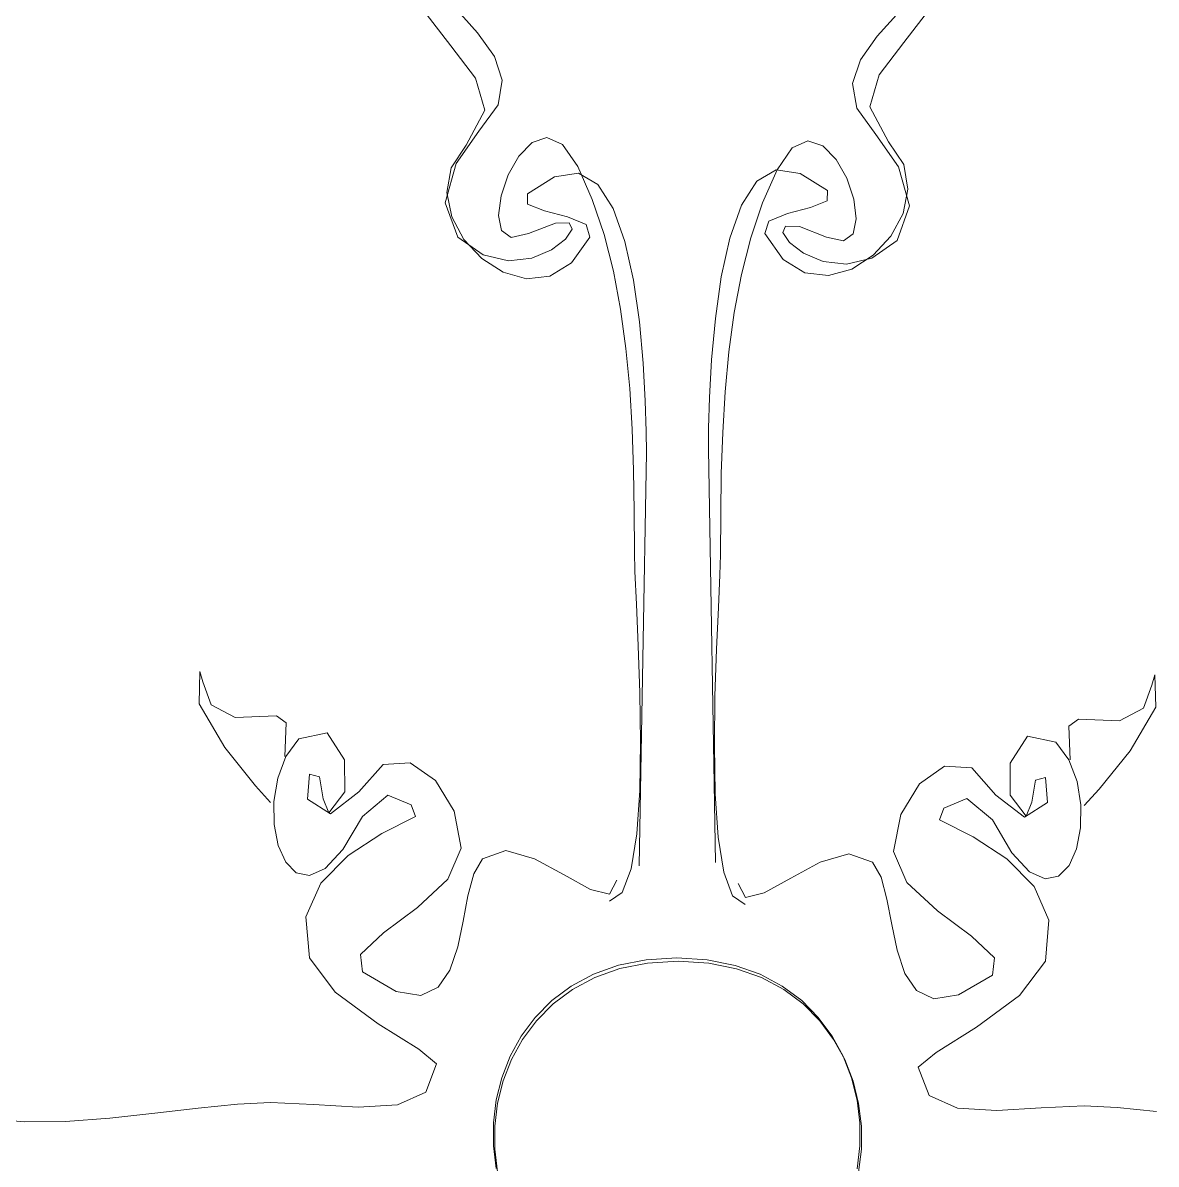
# Model space of a CAD drawing. Header units: centimetres. Extents: x -377343 to 693706, y 194584 to 813780.
# Drawn here: x 203744.49 to 203780.63, y 497862.12 to 497898.5 of the extents above; entities that cross this region are included whole.
import ezdxf

# ---------------------------------------------------------------- set-up
doc = ezdxf.new("R2010")
doc.units = ezdxf.units.CM
doc.layers.add('PIPA', color=11, linetype='Continuous')
doc.layers.add('TEXT', color=7, linetype='Continuous')

msp = doc.modelspace()

# ---------------------------------------------------------------- linework, layer by layer
at = {"layer": 'PIPA', "lineweight": 35, "extrusion": (0, 0.816497, 0.57735), "elevation": 193451.324}
msp.add_lwpolyline([(-421704.212, -325591.681), (-159560.265, -63447.734), (377343.333, -600351.331), (-158232.47, -1135927.133), (-693706.405, -600453.199), (-454216.825, -360963.619)], dxfattribs=at)
at = {"layer": 'TEXT', "color": 2, "linetype": 'Continuous', "lineweight": 13}
for p, q in [((203758.138, 497897.77), (203757.278, 497898.882)), ((203758.138, 497897.77), (203757.278, 497898.882)), ((203758.272, 497898.981), (203758.992, 497898.186)), ((203758.272, 497898.981), (203758.992, 497898.186)), ((203772.454, 497898.875), (203771.734, 497898.08)), ((203772.454, 497898.875), (203771.734, 497898.08)), ((203772.587, 497897.876), (203773.448, 497898.988)), ((203772.587, 497897.876), (203773.448, 497898.988)), ((203758.992, 497898.186), (203759.527, 497897.428)), ((203758.992, 497898.186), (203759.527, 497897.428)), ((203771.734, 497898.08), (203771.199, 497897.322)), ((203771.734, 497898.08), (203771.199, 497897.322)), ((203758.925, 497896.743), (203758.138, 497897.77)), ((203758.925, 497896.743), (203758.138, 497897.77)), ((203771.801, 497896.849), (203772.587, 497897.876)), ((203771.801, 497896.849), (203772.587, 497897.876)), ((203759.527, 497897.428), (203759.778, 497896.675)), ((203759.527, 497897.428), (203759.778, 497896.675)), ((203771.199, 497897.322), (203770.947, 497896.569)), ((203771.199, 497897.322), (203770.947, 497896.569)), ((203771.5, 497895.821), (203771.801, 497896.849)), ((203771.5, 497895.821), (203771.801, 497896.849)), ((203759.226, 497895.715), (203758.925, 497896.743)), ((203759.226, 497895.715), (203758.925, 497896.743)), ((203759.778, 497896.675), (203759.647, 497895.892)), ((203759.778, 497896.675), (203759.647, 497895.892)), ((203770.947, 497896.569), (203771.079, 497895.786)), ((203770.947, 497896.569), (203771.079, 497895.786)), ((203759.647, 497895.892), (203759.034, 497895.047)), ((203759.647, 497895.892), (203759.034, 497895.047)), ((203771.079, 497895.786), (203771.692, 497894.941)), ((203771.079, 497895.786), (203771.692, 497894.941)), ((203772.096, 497894.709), (203771.5, 497895.821)), ((203772.096, 497894.709), (203771.5, 497895.821)), ((203758.629, 497894.603), (203759.226, 497895.715)), ((203758.629, 497894.603), (203759.226, 497895.715)), ((203759.034, 497895.047), (203758.308, 497894.021)), ((203759.034, 497895.047), (203758.308, 497894.021)), ((203760.302, 497894.254), (203760.726, 497894.686)), ((203760.302, 497894.254), (203760.726, 497894.686)), ((203760.726, 497894.686), (203761.202, 497894.844)), ((203760.726, 497894.686), (203761.202, 497894.844)), ((203761.202, 497894.844), (203761.699, 497894.624)), ((203761.202, 497894.844), (203761.699, 497894.624)), ((203769.524, 497894.738), (203769.027, 497894.518)), ((203769.524, 497894.738), (203769.027, 497894.518)), ((203770, 497894.58), (203769.524, 497894.738)), ((203770, 497894.58), (203769.524, 497894.738)), ((203771.692, 497894.941), (203772.417, 497893.915)), ((203771.692, 497894.941), (203772.417, 497893.915)), ((203772.579, 497893.986), (203772.096, 497894.709)), ((203772.579, 497893.986), (203772.096, 497894.709)), ((203758.147, 497893.88), (203758.629, 497894.603)), ((203758.147, 497893.88), (203758.629, 497894.603)), ((203761.699, 497894.624), (203762.187, 497893.921)), ((203761.699, 497894.624), (203762.187, 497893.921)), ((203769.027, 497894.518), (203768.539, 497893.815)), ((203769.027, 497894.518), (203768.539, 497893.815)), ((203770.423, 497894.148), (203770, 497894.58)), ((203770.423, 497894.148), (203770, 497894.58)), ((203758.308, 497894.021), (203757.958, 497892.77)), ((203758.308, 497894.021), (203757.958, 497892.77)), ((203759.963, 497893.654), (203760.302, 497894.254)), ((203759.963, 497893.654), (203760.302, 497894.254)), ((203770.763, 497893.548), (203770.423, 497894.148)), ((203770.763, 497893.548), (203770.423, 497894.148)), ((203772.713, 497893.205), (203772.579, 497893.986)), ((203772.713, 497893.205), (203772.579, 497893.986)), ((203758.012, 497893.099), (203758.147, 497893.88)), ((203758.012, 497893.099), (203758.147, 497893.88)), ((203759.739, 497892.989), (203759.963, 497893.654)), ((203759.739, 497892.989), (203759.963, 497893.654)), ((203761.445, 497893.59), (203760.582, 497893.049)), ((203761.445, 497893.59), (203760.582, 497893.049)), ((203762.211, 497893.715), (203761.445, 497893.59)), ((203762.211, 497893.715), (203761.445, 497893.59)), ((203762.187, 497893.921), (203762.648, 497892.872)), ((203762.187, 497893.921), (203762.648, 497892.872)), ((203762.83, 497893.347), (203762.211, 497893.715)), ((203762.83, 497893.347), (203762.211, 497893.715)), ((203767.896, 497893.453), (203768.515, 497893.821)), ((203767.896, 497893.453), (203768.515, 497893.821)), ((203768.539, 497893.815), (203768.078, 497892.766)), ((203768.539, 497893.815), (203768.078, 497892.766)), ((203768.515, 497893.821), (203769.281, 497893.696)), ((203768.515, 497893.821), (203769.281, 497893.696)), ((203769.281, 497893.696), (203770.144, 497893.155)), ((203769.281, 497893.696), (203770.144, 497893.155)), ((203772.417, 497893.915), (203772.768, 497892.664)), ((203772.417, 497893.915), (203772.768, 497892.664)), ((203763.318, 497892.586), (203762.83, 497893.347)), ((203763.318, 497892.586), (203762.83, 497893.347)), ((203767.407, 497892.692), (203767.896, 497893.453)), ((203767.407, 497892.692), (203767.896, 497893.453)), ((203770.987, 497892.883), (203770.763, 497893.548)), ((203770.987, 497892.883), (203770.763, 497893.548)), ((203772.558, 497892.424), (203772.713, 497893.205)), ((203772.558, 497892.424), (203772.713, 497893.205)), ((203758.168, 497892.318), (203758.012, 497893.099)), ((203758.168, 497892.318), (203758.012, 497893.099)), ((203759.66, 497892.364), (203759.739, 497892.989)), ((203759.66, 497892.364), (203759.739, 497892.989)), ((203760.582, 497893.049), (203760.585, 497892.718)), ((203760.582, 497893.049), (203760.585, 497892.718)), ((203762.648, 497892.872), (203763.023, 497891.758)), ((203762.648, 497892.872), (203763.023, 497891.758)), ((203770.144, 497893.155), (203770.14, 497892.824)), ((203770.144, 497893.155), (203770.14, 497892.824)), ((203771.066, 497892.258), (203770.987, 497892.883)), ((203771.066, 497892.258), (203770.987, 497892.883)), ((203757.958, 497892.77), (203758.358, 497891.669)), ((203757.958, 497892.77), (203758.358, 497891.669)), ((203760.585, 497892.718), (203761.121, 497892.506)), ((203760.585, 497892.718), (203761.121, 497892.506)), ((203761.121, 497892.506), (203761.853, 497892.322)), ((203761.121, 497892.506), (203761.853, 497892.322)), ((203763.691, 497891.536), (203763.318, 497892.586)), ((203763.691, 497891.536), (203763.318, 497892.586)), ((203767.035, 497891.642), (203767.407, 497892.692)), ((203767.035, 497891.642), (203767.407, 497892.692)), ((203768.078, 497892.766), (203767.703, 497891.652)), ((203768.078, 497892.766), (203767.703, 497891.652)), ((203769.605, 497892.612), (203768.873, 497892.428)), ((203769.605, 497892.612), (203768.873, 497892.428)), ((203770.14, 497892.824), (203769.605, 497892.612)), ((203770.14, 497892.824), (203769.605, 497892.612)), ((203772.768, 497892.664), (203772.367, 497891.563)), ((203772.768, 497892.664), (203772.367, 497891.563)), ((203758.557, 497891.594), (203758.168, 497892.318)), ((203758.557, 497891.594), (203758.168, 497892.318)), ((203759.758, 497891.885), (203759.66, 497892.364)), ((203759.758, 497891.885), (203759.66, 497892.364)), ((203761.471, 497892.115), (203760.611, 497891.782)), ((203761.471, 497892.115), (203760.611, 497891.782)), ((203761.916, 497892.131), (203761.471, 497892.115)), ((203761.916, 497892.131), (203761.471, 497892.115)), ((203761.853, 497892.322), (203762.448, 497892.075)), ((203761.853, 497892.322), (203762.448, 497892.075)), ((203762.004, 497891.927), (203761.916, 497892.131)), ((203762.004, 497891.927), (203761.916, 497892.131)), ((203768.278, 497892.181), (203768.155, 497891.782)), ((203768.278, 497892.181), (203768.155, 497891.782)), ((203768.873, 497892.428), (203768.278, 497892.181)), ((203768.873, 497892.428), (203768.278, 497892.181)), ((203770.967, 497891.779), (203771.066, 497892.258)), ((203770.967, 497891.779), (203771.066, 497892.258)), ((203772.168, 497891.7), (203772.558, 497892.424)), ((203772.168, 497891.7), (203772.558, 497892.424)), ((203760.065, 497891.656), (203759.758, 497891.885)), ((203760.065, 497891.656), (203759.758, 497891.885)), ((203760.611, 497891.782), (203760.065, 497891.656)), ((203760.611, 497891.782), (203760.065, 497891.656)), ((203761.794, 497891.605), (203762.004, 497891.927)), ((203761.794, 497891.605), (203762.004, 497891.927)), ((203762.448, 497892.075), (203762.571, 497891.675)), ((203762.448, 497892.075), (203762.571, 497891.675)), ((203763.023, 497891.758), (203763.321, 497890.589)), ((203763.023, 497891.758), (203763.321, 497890.589)), ((203768.155, 497891.782), (203768.737, 497890.954)), ((203768.155, 497891.782), (203768.737, 497890.954)), ((203768.722, 497891.821), (203768.81, 497892.025)), ((203768.722, 497891.821), (203768.81, 497892.025)), ((203768.932, 497891.499), (203768.722, 497891.821)), ((203768.932, 497891.499), (203768.722, 497891.821)), ((203768.81, 497892.025), (203769.255, 497892.009)), ((203768.81, 497892.025), (203769.255, 497892.009)), ((203769.255, 497892.009), (203770.115, 497891.675)), ((203769.255, 497892.009), (203770.115, 497891.675)), ((203770.661, 497891.55), (203770.967, 497891.779)), ((203770.661, 497891.55), (203770.967, 497891.779)), ((203758.358, 497891.669), (203759.166, 497891.102)), ((203758.358, 497891.669), (203759.166, 497891.102)), ((203759.122, 497890.986), (203758.557, 497891.594)), ((203759.122, 497890.986), (203758.557, 497891.594)), ((203761.346, 497891.262), (203761.794, 497891.605)), ((203761.346, 497891.262), (203761.794, 497891.605)), ((203762.571, 497891.675), (203761.989, 497890.848)), ((203762.571, 497891.675), (203761.989, 497890.848)), ((203763.964, 497890.296), (203763.691, 497891.536)), ((203763.964, 497890.296), (203763.691, 497891.536)), ((203766.762, 497890.402), (203767.035, 497891.642)), ((203766.762, 497890.402), (203767.035, 497891.642)), ((203767.703, 497891.652), (203767.405, 497890.483)), ((203767.703, 497891.652), (203767.405, 497890.483)), ((203769.38, 497891.156), (203768.932, 497891.499)), ((203769.38, 497891.156), (203768.932, 497891.499)), ((203770.115, 497891.675), (203770.661, 497891.55)), ((203770.115, 497891.675), (203770.661, 497891.55)), ((203772.367, 497891.563), (203771.56, 497890.996)), ((203772.367, 497891.563), (203771.56, 497890.996)), ((203771.604, 497891.092), (203772.168, 497891.7)), ((203771.604, 497891.092), (203772.168, 497891.7)), ((203759.166, 497891.102), (203759.973, 497890.911)), ((203759.166, 497891.102), (203759.973, 497890.911)), ((203760.719, 497890.997), (203761.346, 497891.262)), ((203760.719, 497890.997), (203761.346, 497891.262)), ((203770.007, 497890.891), (203769.38, 497891.156)), ((203770.007, 497890.891), (203769.38, 497891.156)), ((203770.921, 497890.655), (203771.604, 497891.092)), ((203770.921, 497890.655), (203771.604, 497891.092)), ((203759.805, 497890.549), (203759.122, 497890.986)), ((203759.805, 497890.549), (203759.122, 497890.986)), ((203759.973, 497890.911), (203760.719, 497890.997)), ((203759.973, 497890.911), (203760.719, 497890.997)), ((203761.989, 497890.848), (203761.296, 497890.423)), ((203761.989, 497890.848), (203761.296, 497890.423)), ((203768.737, 497890.954), (203769.43, 497890.529)), ((203768.737, 497890.954), (203769.43, 497890.529)), ((203770.753, 497890.805), (203770.007, 497890.891)), ((203770.753, 497890.805), (203770.007, 497890.891)), ((203770.177, 497890.449), (203770.921, 497890.655)), ((203770.177, 497890.449), (203770.921, 497890.655)), ((203771.56, 497890.996), (203770.753, 497890.805)), ((203771.56, 497890.996), (203770.753, 497890.805)), ((203760.549, 497890.343), (203759.805, 497890.549)), ((203760.549, 497890.343), (203759.805, 497890.549)), ((203761.296, 497890.423), (203760.549, 497890.343)), ((203761.296, 497890.423), (203760.549, 497890.343)), ((203763.321, 497890.589), (203763.551, 497889.374)), ((203763.321, 497890.589), (203763.551, 497889.374)), ((203764.152, 497888.968), (203763.964, 497890.296)), ((203764.152, 497888.968), (203763.964, 497890.296)), ((203766.573, 497889.074), (203766.762, 497890.402)), ((203766.573, 497889.074), (203766.762, 497890.402)), ((203767.405, 497890.483), (203767.175, 497889.268)), ((203767.405, 497890.483), (203767.175, 497889.268)), ((203769.43, 497890.529), (203770.177, 497890.449)), ((203769.43, 497890.529), (203770.177, 497890.449)), ((203763.551, 497889.374), (203763.721, 497888.122)), ((203763.551, 497889.374), (203763.721, 497888.122)), ((203767.175, 497889.268), (203767.004, 497888.016)), ((203767.175, 497889.268), (203767.004, 497888.016)), ((203764.272, 497887.654), (203764.152, 497888.968)), ((203764.272, 497887.654), (203764.152, 497888.968)), ((203766.454, 497887.76), (203766.573, 497889.074)), ((203766.454, 497887.76), (203766.573, 497889.074)), ((203763.721, 497888.122), (203763.841, 497886.843)), ((203763.721, 497888.122), (203763.841, 497886.843)), ((203766.388, 497886.561), (203766.454, 497887.76)), ((203766.388, 497886.561), (203766.454, 497887.76)), ((203767.004, 497888.016), (203766.885, 497886.737)), ((203767.004, 497888.016), (203766.885, 497886.737)), ((203764.338, 497886.455), (203764.272, 497887.654)), ((203764.338, 497886.455), (203764.272, 497887.654)), ((203763.841, 497886.843), (203763.919, 497885.547)), ((203763.841, 497886.843), (203763.919, 497885.547)), ((203766.885, 497886.737), (203766.807, 497885.441)), ((203766.885, 497886.737), (203766.807, 497885.441)), ((203764.366, 497885.472), (203764.338, 497886.455)), ((203764.366, 497885.472), (203764.338, 497886.455)), ((203766.359, 497885.578), (203766.388, 497886.561)), ((203766.359, 497885.578), (203766.388, 497886.561)), ((203766.353, 497884.913), (203766.359, 497885.578)), ((203766.353, 497884.913), (203766.359, 497885.578)), ((203763.919, 497885.547), (203763.964, 497884.242)), ((203763.919, 497885.547), (203763.964, 497884.242)), ((203764.372, 497884.806), (203764.366, 497885.472)), ((203764.372, 497884.806), (203764.366, 497885.472)), ((203766.807, 497885.441), (203766.762, 497884.136)), ((203766.807, 497885.441), (203766.762, 497884.136)), ((203766.579, 497871.738), (203766.353, 497884.913)), ((203766.579, 497871.738), (203766.353, 497884.913)), ((203764.147, 497871.632), (203764.372, 497884.806)), ((203764.147, 497871.632), (203764.372, 497884.806)), ((203763.964, 497884.242), (203763.984, 497882.939)), ((203763.964, 497884.242), (203763.984, 497882.939)), ((203766.762, 497884.136), (203766.742, 497882.833)), ((203766.762, 497884.136), (203766.742, 497882.833)), ((203763.984, 497882.939), (203763.989, 497881.647)), ((203763.984, 497882.939), (203763.989, 497881.647)), ((203766.742, 497882.833), (203766.737, 497881.541)), ((203766.742, 497882.833), (203766.737, 497881.541)), ((203763.989, 497881.647), (203764.009, 497881.006)), ((203763.989, 497881.647), (203764.009, 497881.006)), ((203766.737, 497881.541), (203766.717, 497880.9)), ((203766.737, 497881.541), (203766.717, 497880.9)), ((203764.009, 497881.006), (203764.058, 497879.969)), ((203764.009, 497881.006), (203764.058, 497879.969)), ((203766.717, 497880.9), (203766.668, 497879.863)), ((203766.717, 497880.9), (203766.668, 497879.863)), ((203764.058, 497879.969), (203764.116, 497878.643)), ((203764.058, 497879.969), (203764.116, 497878.643)), ((203766.668, 497879.863), (203766.609, 497878.537)), ((203766.668, 497879.863), (203766.609, 497878.537)), ((203764.116, 497878.643), (203764.165, 497877.139)), ((203764.116, 497878.643), (203764.165, 497877.139)), ((203766.609, 497878.537), (203766.56, 497877.033)), ((203766.609, 497878.537), (203766.56, 497877.033)), ((203750.11, 497876.787), (203750.138, 497877.818)), ((203750.11, 497876.787), (203750.138, 497877.818)), ((203750.138, 497877.818), (203750.23, 497877.489)), ((203750.138, 497877.818), (203750.23, 497877.489)), ((203780.588, 497877.712), (203780.496, 497877.383)), ((203780.588, 497877.712), (203780.496, 497877.383)), ((203780.616, 497876.681), (203780.588, 497877.712)), ((203780.616, 497876.681), (203780.588, 497877.712)), ((203750.23, 497877.489), (203750.497, 497876.759)), ((203750.23, 497877.489), (203750.497, 497876.759)), ((203780.496, 497877.383), (203780.229, 497876.653)), ((203780.496, 497877.383), (203780.229, 497876.653)), ((203764.165, 497877.139), (203764.186, 497875.566)), ((203764.165, 497877.139), (203764.186, 497875.566)), ((203766.56, 497877.033), (203766.54, 497875.46)), ((203766.56, 497877.033), (203766.54, 497875.46)), ((203750.926, 497875.397), (203750.11, 497876.787)), ((203750.926, 497875.397), (203750.11, 497876.787)), ((203750.497, 497876.759), (203751.264, 497876.354)), ((203750.497, 497876.759), (203751.264, 497876.354)), ((203780.229, 497876.653), (203779.462, 497876.248)), ((203780.229, 497876.653), (203779.462, 497876.248)), ((203779.799, 497875.291), (203780.616, 497876.681)), ((203779.799, 497875.291), (203780.616, 497876.681)), ((203751.264, 497876.354), (203752.574, 497876.409)), ((203751.264, 497876.354), (203752.574, 497876.409)), ((203752.574, 497876.409), (203752.882, 497876.188)), ((203752.574, 497876.409), (203752.882, 497876.188)), ((203752.882, 497876.188), (203752.841, 497875.116)), ((203752.882, 497876.188), (203752.841, 497875.116)), ((203778.152, 497876.303), (203777.843, 497876.082)), ((203778.152, 497876.303), (203777.843, 497876.082)), ((203779.462, 497876.248), (203778.152, 497876.303)), ((203779.462, 497876.248), (203778.152, 497876.303)), ((203753.291, 497875.679), (203754.196, 497875.867)), ((203753.291, 497875.679), (203754.196, 497875.867)), ((203754.196, 497875.867), (203754.751, 497875.003)), ((203754.196, 497875.867), (203754.751, 497875.003)), ((203776.53, 497875.76), (203775.975, 497874.897)), ((203776.53, 497875.76), (203775.975, 497874.897)), ((203777.435, 497875.573), (203776.53, 497875.76)), ((203777.435, 497875.573), (203776.53, 497875.76)), ((203777.843, 497876.082), (203777.885, 497875.01)), ((203777.843, 497876.082), (203777.885, 497875.01)), ((203751.912, 497874.176), (203750.926, 497875.397)), ((203751.912, 497874.176), (203750.926, 497875.397)), ((203752.879, 497875.108), (203753.291, 497875.679)), ((203752.879, 497875.108), (203753.291, 497875.679)), ((203764.186, 497875.566), (203764.159, 497874.034)), ((203764.186, 497875.566), (203764.159, 497874.034)), ((203766.54, 497875.46), (203766.567, 497873.928)), ((203766.54, 497875.46), (203766.567, 497873.928)), ((203777.847, 497875.002), (203777.435, 497875.573)), ((203777.847, 497875.002), (203777.435, 497875.573)), ((203752.618, 497874.421), (203752.879, 497875.108)), ((203752.618, 497874.421), (203752.879, 497875.108)), ((203754.751, 497875.003), (203754.755, 497873.99)), ((203754.751, 497875.003), (203754.755, 497873.99)), ((203778.108, 497874.315), (203777.847, 497875.002)), ((203778.108, 497874.315), (203777.847, 497875.002)), ((203778.814, 497874.07), (203779.799, 497875.291)), ((203778.814, 497874.07), (203779.799, 497875.291)), ((203755.205, 497873.99), (203755.977, 497874.862)), ((203755.205, 497873.99), (203755.977, 497874.862)), ((203755.977, 497874.862), (203756.841, 497874.912)), ((203755.977, 497874.862), (203756.841, 497874.912)), ((203756.841, 497874.912), (203757.646, 497874.346)), ((203756.841, 497874.912), (203757.646, 497874.346)), ((203773.884, 497874.806), (203773.08, 497874.24)), ((203773.884, 497874.806), (203773.08, 497874.24)), ((203774.748, 497874.756), (203773.884, 497874.806)), ((203774.748, 497874.756), (203773.884, 497874.806)), ((203775.52, 497873.884), (203774.748, 497874.756)), ((203775.52, 497873.884), (203774.748, 497874.756)), ((203775.975, 497874.897), (203775.971, 497873.884)), ((203775.975, 497874.897), (203775.971, 497873.884)), ((203752.498, 497873.679), (203752.618, 497874.421)), ((203752.498, 497873.679), (203752.618, 497874.421)), ((203753.629, 497874.553), (203753.562, 497873.756)), ((203753.629, 497874.553), (203753.562, 497873.756)), ((203753.947, 497874.465), (203753.629, 497874.553)), ((203753.947, 497874.465), (203753.629, 497874.553)), ((203754.065, 497873.765), (203753.947, 497874.465)), ((203754.065, 497873.765), (203753.947, 497874.465)), ((203757.646, 497874.346), (203758.24, 497873.37)), ((203757.646, 497874.346), (203758.24, 497873.37)), ((203776.66, 497873.659), (203776.778, 497874.359)), ((203776.66, 497873.659), (203776.778, 497874.359)), ((203776.778, 497874.359), (203777.097, 497874.447)), ((203776.778, 497874.359), (203777.097, 497874.447)), ((203777.097, 497874.447), (203777.164, 497873.65)), ((203777.097, 497874.447), (203777.164, 497873.65)), ((203778.228, 497873.573), (203778.108, 497874.315)), ((203778.228, 497873.573), (203778.108, 497874.315)), ((203752.39, 497873.652), (203751.912, 497874.176)), ((203752.39, 497873.652), (203751.912, 497874.176)), ((203754.755, 497873.99), (203754.247, 497873.318)), ((203754.755, 497873.99), (203754.247, 497873.318)), ((203754.296, 497873.285), (203755.205, 497873.99)), ((203754.296, 497873.285), (203755.205, 497873.99)), ((203764.159, 497874.034), (203764.066, 497872.652)), ((203764.159, 497874.034), (203764.066, 497872.652)), ((203766.567, 497873.928), (203766.66, 497872.545)), ((203766.567, 497873.928), (203766.66, 497872.545)), ((203773.08, 497874.24), (203772.486, 497873.264)), ((203773.08, 497874.24), (203772.486, 497873.264)), ((203778.335, 497873.546), (203778.814, 497874.07)), ((203778.335, 497873.546), (203778.814, 497874.07)), ((203752.507, 497872.944), (203752.498, 497873.679)), ((203752.507, 497872.944), (203752.498, 497873.679)), ((203753.562, 497873.756), (203754.296, 497873.285)), ((203753.562, 497873.756), (203754.296, 497873.285)), ((203754.247, 497873.318), (203754.065, 497873.765)), ((203754.247, 497873.318), (203754.065, 497873.765)), ((203756.131, 497873.877), (203755.318, 497873.201)), ((203756.131, 497873.877), (203755.318, 497873.201)), ((203756.87, 497873.577), (203756.131, 497873.877)), ((203756.87, 497873.577), (203756.131, 497873.877)), ((203757.007, 497873.201), (203756.87, 497873.577)), ((203757.007, 497873.201), (203756.87, 497873.577)), ((203773.856, 497873.471), (203774.594, 497873.771)), ((203773.856, 497873.471), (203774.594, 497873.771)), ((203774.594, 497873.771), (203775.408, 497873.095)), ((203774.594, 497873.771), (203775.408, 497873.095)), ((203776.429, 497873.179), (203775.52, 497873.884)), ((203776.429, 497873.179), (203775.52, 497873.884)), ((203775.971, 497873.884), (203776.479, 497873.212)), ((203775.971, 497873.884), (203776.479, 497873.212)), ((203777.164, 497873.65), (203776.429, 497873.179)), ((203777.164, 497873.65), (203776.429, 497873.179)), ((203776.479, 497873.212), (203776.66, 497873.659)), ((203776.479, 497873.212), (203776.66, 497873.659)), ((203778.218, 497872.838), (203778.228, 497873.573)), ((203778.218, 497872.838), (203778.228, 497873.573)), ((203755.318, 497873.201), (203754.697, 497872.153)), ((203755.318, 497873.201), (203754.697, 497872.153)), ((203755.932, 497872.657), (203757.007, 497873.201)), ((203755.932, 497872.657), (203757.007, 497873.201)), ((203758.24, 497873.37), (203758.471, 497872.188)), ((203758.24, 497873.37), (203758.471, 497872.188)), ((203772.486, 497873.264), (203772.255, 497872.082)), ((203772.486, 497873.264), (203772.255, 497872.082)), ((203773.719, 497873.095), (203773.856, 497873.471)), ((203773.719, 497873.095), (203773.856, 497873.471)), ((203752.636, 497872.279), (203752.507, 497872.944)), ((203752.636, 497872.279), (203752.507, 497872.944)), ((203774.794, 497872.551), (203773.719, 497873.095)), ((203774.794, 497872.551), (203773.719, 497873.095)), ((203775.408, 497873.095), (203776.029, 497872.047)), ((203775.408, 497873.095), (203776.029, 497872.047)), ((203778.089, 497872.173), (203778.218, 497872.838)), ((203778.089, 497872.173), (203778.218, 497872.838)), ((203754.861, 497871.957), (203755.932, 497872.657)), ((203754.861, 497871.957), (203755.932, 497872.657)), ((203764.066, 497872.652), (203763.888, 497871.529)), ((203764.066, 497872.652), (203763.888, 497871.529)), ((203766.66, 497872.545), (203766.838, 497871.423)), ((203766.66, 497872.545), (203766.838, 497871.423)), ((203775.864, 497871.85), (203774.794, 497872.551)), ((203775.864, 497871.85), (203774.794, 497872.551)), ((203752.874, 497871.744), (203752.636, 497872.279)), ((203752.874, 497871.744), (203752.636, 497872.279)), ((203754.697, 497872.153), (203754.132, 497871.544)), ((203754.697, 497872.153), (203754.132, 497871.544)), ((203758.471, 497872.188), (203758.046, 497871.205)), ((203758.471, 497872.188), (203758.046, 497871.205)), ((203759.147, 497871.85), (203759.894, 497872.113)), ((203759.147, 497871.85), (203759.894, 497872.113)), ((203759.894, 497872.113), (203760.807, 497871.85)), ((203759.894, 497872.113), (203760.807, 497871.85)), ((203777.852, 497871.638), (203778.089, 497872.173)), ((203777.852, 497871.638), (203778.089, 497872.173)), ((203753.209, 497871.402), (203752.874, 497871.744)), ((203753.209, 497871.402), (203752.874, 497871.744)), ((203753.991, 497871.077), (203754.861, 497871.957)), ((203753.991, 497871.077), (203754.861, 497871.957)), ((203758.871, 497871.371), (203759.147, 497871.85)), ((203758.871, 497871.371), (203759.147, 497871.85)), ((203760.807, 497871.85), (203761.751, 497871.343)), ((203760.807, 497871.85), (203761.751, 497871.343)), ((203769.919, 497871.744), (203768.975, 497871.237)), ((203769.919, 497871.744), (203768.975, 497871.237)), ((203770.832, 497872.007), (203769.919, 497871.744)), ((203770.832, 497872.007), (203769.919, 497871.744)), ((203771.579, 497871.744), (203770.832, 497872.007)), ((203771.579, 497871.744), (203770.832, 497872.007)), ((203771.855, 497871.265), (203771.579, 497871.744)), ((203771.855, 497871.265), (203771.579, 497871.744)), ((203772.255, 497872.082), (203772.68, 497871.099)), ((203772.255, 497872.082), (203772.68, 497871.099)), ((203776.735, 497870.971), (203775.864, 497871.85)), ((203776.735, 497870.971), (203775.864, 497871.85)), ((203776.029, 497872.047), (203776.594, 497871.438)), ((203776.029, 497872.047), (203776.594, 497871.438)), ((203753.632, 497871.315), (203753.209, 497871.402)), ((203753.632, 497871.315), (203753.209, 497871.402)), ((203754.132, 497871.544), (203753.632, 497871.315)), ((203754.132, 497871.544), (203753.632, 497871.315)), ((203758.683, 497870.675), (203758.871, 497871.371)), ((203758.683, 497870.675), (203758.871, 497871.371)), ((203763.888, 497871.529), (203763.606, 497870.775)), ((203763.888, 497871.529), (203763.606, 497870.775)), ((203766.838, 497871.423), (203767.12, 497870.669)), ((203766.838, 497871.423), (203767.12, 497870.669)), ((203776.594, 497871.438), (203777.094, 497871.209)), ((203776.594, 497871.438), (203777.094, 497871.209)), ((203777.516, 497871.296), (203777.852, 497871.638)), ((203777.516, 497871.296), (203777.852, 497871.638)), ((203753.515, 497869.998), (203753.991, 497871.077)), ((203753.515, 497869.998), (203753.991, 497871.077)), ((203758.046, 497871.205), (203757.069, 497870.298)), ((203758.046, 497871.205), (203757.069, 497870.298)), ((203761.751, 497871.343), (203762.592, 497870.874)), ((203761.751, 497871.343), (203762.592, 497870.874)), ((203763.195, 497870.724), (203763.426, 497871.175)), ((203763.195, 497870.724), (203763.426, 497871.175)), ((203767.531, 497870.618), (203767.3, 497871.069)), ((203767.531, 497870.618), (203767.3, 497871.069)), ((203768.975, 497871.237), (203768.134, 497870.768)), ((203768.975, 497871.237), (203768.134, 497870.768)), ((203772.043, 497870.569), (203771.855, 497871.265)), ((203772.043, 497870.569), (203771.855, 497871.265)), ((203772.68, 497871.099), (203773.656, 497870.192)), ((203772.68, 497871.099), (203773.656, 497870.192)), ((203777.094, 497871.209), (203777.516, 497871.296)), ((203777.094, 497871.209), (203777.516, 497871.296)), ((203758.529, 497869.865), (203758.683, 497870.675)), ((203758.529, 497869.865), (203758.683, 497870.675)), ((203762.592, 497870.874), (203763.195, 497870.724)), ((203762.592, 497870.874), (203763.195, 497870.724)), ((203763.606, 497870.775), (203763.2, 497870.499)), ((203763.606, 497870.775), (203763.2, 497870.499)), ((203767.12, 497870.669), (203767.525, 497870.393)), ((203767.12, 497870.669), (203767.525, 497870.393)), ((203768.134, 497870.768), (203767.531, 497870.618)), ((203768.134, 497870.768), (203767.531, 497870.618)), ((203777.21, 497869.892), (203776.735, 497870.971)), ((203777.21, 497869.892), (203776.735, 497870.971)), ((203757.069, 497870.298), (203755.99, 497869.488)), ((203757.069, 497870.298), (203755.99, 497869.488)), ((203772.196, 497869.759), (203772.043, 497870.569)), ((203772.196, 497869.759), (203772.043, 497870.569)), ((203753.629, 497868.697), (203753.515, 497869.998)), ((203753.629, 497868.697), (203753.515, 497869.998)), ((203773.656, 497870.192), (203774.736, 497869.382)), ((203773.656, 497870.192), (203774.736, 497869.382)), ((203758.356, 497869.041), (203758.529, 497869.865)), ((203758.356, 497869.041), (203758.529, 497869.865)), ((203772.369, 497868.935), (203772.196, 497869.759)), ((203772.369, 497868.935), (203772.196, 497869.759)), ((203777.097, 497868.591), (203777.21, 497869.892)), ((203777.097, 497868.591), (203777.21, 497869.892)), ((203755.99, 497869.488), (203755.257, 497868.797)), ((203755.99, 497869.488), (203755.257, 497868.797)), ((203774.736, 497869.382), (203775.469, 497868.691)), ((203774.736, 497869.382), (203775.469, 497868.691)), ((203758.11, 497868.304), (203758.356, 497869.041)), ((203758.11, 497868.304), (203758.356, 497869.041)), ((203772.616, 497868.198), (203772.369, 497868.935)), ((203772.616, 497868.198), (203772.369, 497868.935)), ((203754.452, 497867.599), (203753.629, 497868.697)), ((203754.452, 497867.599), (203753.629, 497868.697)), ((203755.257, 497868.797), (203755.318, 497868.247)), ((203755.257, 497868.797), (203755.318, 497868.247)), ((203762.684, 497868.171), (203763.481, 497868.456)), ((203762.684, 497868.171), (203763.481, 497868.456)), ((203763.481, 497868.456), (203764.367, 497868.635)), ((203763.481, 497868.456), (203764.367, 497868.635)), ((203763.527, 497868.35), (203764.412, 497868.529)), ((203763.527, 497868.35), (203764.412, 497868.529)), ((203764.367, 497868.635), (203765.341, 497868.697)), ((203764.367, 497868.635), (203765.341, 497868.697)), ((203764.412, 497868.529), (203765.386, 497868.591)), ((203764.412, 497868.529), (203765.386, 497868.591)), ((203765.341, 497868.697), (203765.341, 497868.697)), ((203765.341, 497868.697), (203766.315, 497868.634)), ((203765.341, 497868.697), (203765.341, 497868.697)), ((203765.341, 497868.697), (203766.315, 497868.634)), ((203765.386, 497868.591), (203765.386, 497868.591)), ((203765.386, 497868.591), (203766.36, 497868.528)), ((203765.386, 497868.591), (203765.386, 497868.591)), ((203765.386, 497868.591), (203766.36, 497868.528)), ((203766.315, 497868.634), (203767.2, 497868.455)), ((203766.315, 497868.634), (203767.2, 497868.455)), ((203766.36, 497868.528), (203767.246, 497868.349)), ((203766.36, 497868.528), (203767.246, 497868.349)), ((203767.2, 497868.455), (203767.997, 497868.171)), ((203767.2, 497868.455), (203767.997, 497868.171)), ((203775.469, 497868.691), (203775.408, 497868.141)), ((203775.469, 497868.691), (203775.408, 497868.141)), ((203776.273, 497867.493), (203777.097, 497868.591)), ((203776.273, 497867.493), (203777.097, 497868.591)), ((203755.318, 497868.247), (203756.395, 497867.625)), ((203755.318, 497868.247), (203756.395, 497867.625)), ((203757.737, 497867.755), (203758.11, 497868.304)), ((203757.737, 497867.755), (203758.11, 497868.304)), ((203761.976, 497867.793), (203762.684, 497868.171)), ((203761.976, 497867.793), (203762.684, 497868.171)), ((203762.73, 497868.065), (203763.527, 497868.35)), ((203762.73, 497868.065), (203763.527, 497868.35)), ((203767.246, 497868.349), (203768.043, 497868.065)), ((203767.246, 497868.349), (203768.043, 497868.065)), ((203767.997, 497868.171), (203768.705, 497867.792)), ((203767.997, 497868.171), (203768.705, 497867.792)), ((203772.989, 497867.649), (203772.616, 497868.198)), ((203772.989, 497867.649), (203772.616, 497868.198)), ((203775.408, 497868.141), (203774.331, 497867.519)), ((203775.408, 497868.141), (203774.331, 497867.519)), ((203757.183, 497867.495), (203757.737, 497867.755)), ((203757.183, 497867.495), (203757.737, 497867.755)), ((203761.356, 497867.331), (203761.976, 497867.793)), ((203761.356, 497867.331), (203761.976, 497867.793)), ((203762.021, 497867.687), (203762.73, 497868.065)), ((203762.021, 497867.687), (203762.73, 497868.065)), ((203768.043, 497868.065), (203768.751, 497867.686)), ((203768.043, 497868.065), (203768.751, 497867.686)), ((203768.705, 497867.792), (203769.325, 497867.33)), ((203768.705, 497867.792), (203769.325, 497867.33)), ((203755.825, 497866.586), (203754.452, 497867.599)), ((203755.825, 497866.586), (203754.452, 497867.599)), ((203756.395, 497867.625), (203757.183, 497867.495)), ((203756.395, 497867.625), (203757.183, 497867.495)), ((203761.401, 497867.225), (203762.021, 497867.687)), ((203761.401, 497867.225), (203762.021, 497867.687)), ((203768.751, 497867.686), (203769.371, 497867.224)), ((203768.751, 497867.686), (203769.371, 497867.224)), ((203773.543, 497867.389), (203772.989, 497867.649)), ((203773.543, 497867.389), (203772.989, 497867.649)), ((203774.331, 497867.519), (203773.543, 497867.389)), ((203774.331, 497867.519), (203773.543, 497867.389)), ((203774.901, 497866.48), (203776.273, 497867.493)), ((203774.901, 497866.48), (203776.273, 497867.493)), ((203760.824, 497866.797), (203761.356, 497867.331)), ((203760.824, 497866.797), (203761.356, 497867.331)), ((203760.87, 497866.691), (203761.401, 497867.225)), ((203760.87, 497866.691), (203761.401, 497867.225)), ((203769.325, 497867.33), (203769.856, 497866.796)), ((203769.325, 497867.33), (203769.856, 497866.796)), ((203769.371, 497867.224), (203769.902, 497866.69)), ((203769.371, 497867.224), (203769.902, 497866.69)), ((203760.381, 497866.202), (203760.824, 497866.797)), ((203760.381, 497866.202), (203760.824, 497866.797)), ((203760.427, 497866.096), (203760.87, 497866.691)), ((203760.427, 497866.096), (203760.87, 497866.691)), ((203769.856, 497866.796), (203770.299, 497866.201)), ((203769.856, 497866.796), (203770.299, 497866.201)), ((203769.902, 497866.69), (203770.345, 497866.095)), ((203769.902, 497866.69), (203770.345, 497866.095)), ((203757.113, 497865.783), (203755.825, 497866.586)), ((203757.113, 497865.783), (203755.825, 497866.586)), ((203773.613, 497865.677), (203774.901, 497866.48)), ((203773.613, 497865.677), (203774.901, 497866.48)), ((203760.027, 497865.557), (203760.381, 497866.202)), ((203760.027, 497865.557), (203760.381, 497866.202)), ((203760.073, 497865.451), (203760.427, 497866.096)), ((203760.073, 497865.451), (203760.427, 497866.096)), ((203770.299, 497866.201), (203770.653, 497865.556)), ((203770.299, 497866.201), (203770.653, 497865.556)), ((203770.345, 497866.095), (203770.699, 497865.45)), ((203770.345, 497866.095), (203770.699, 497865.45)), ((203757.683, 497865.319), (203757.113, 497865.783)), ((203757.683, 497865.319), (203757.113, 497865.783)), ((203759.761, 497864.874), (203760.027, 497865.557)), ((203759.761, 497864.874), (203760.027, 497865.557)), ((203770.653, 497865.556), (203770.919, 497864.873)), ((203770.653, 497865.556), (203770.919, 497864.873)), ((203773.043, 497865.213), (203773.613, 497865.677)), ((203773.043, 497865.213), (203773.613, 497865.677)), ((203757.338, 497864.412), (203757.683, 497865.319)), ((203757.338, 497864.412), (203757.683, 497865.319)), ((203759.807, 497864.768), (203760.073, 497865.451)), ((203759.807, 497864.768), (203760.073, 497865.451)), ((203770.699, 497865.45), (203770.965, 497864.767)), ((203770.699, 497865.45), (203770.965, 497864.767)), ((203773.388, 497864.306), (203773.043, 497865.213)), ((203773.388, 497864.306), (203773.043, 497865.213)), ((203759.584, 497864.163), (203759.761, 497864.874)), ((203759.584, 497864.163), (203759.761, 497864.874)), ((203770.919, 497864.873), (203771.096, 497864.161)), ((203770.919, 497864.873), (203771.096, 497864.161)), ((203759.63, 497864.057), (203759.807, 497864.768)), ((203759.63, 497864.057), (203759.807, 497864.768)), ((203770.965, 497864.767), (203771.142, 497864.055)), ((203770.965, 497864.767), (203771.142, 497864.055)), ((203756.436, 497864.007), (203757.338, 497864.412)), ((203756.436, 497864.007), (203757.338, 497864.412)), ((203759.496, 497863.435), (203759.584, 497864.163)), ((203759.496, 497863.435), (203759.584, 497864.163)), ((203771.096, 497864.161), (203771.184, 497863.433)), ((203771.096, 497864.161), (203771.184, 497863.433)), ((203774.29, 497863.901), (203773.388, 497864.306)), ((203774.29, 497863.901), (203773.388, 497864.306)), ((203747.267, 497863.588), (203748.701, 497863.742)), ((203747.267, 497863.588), (203748.701, 497863.742)), ((203748.701, 497863.742), (203750.082, 497863.903)), ((203748.701, 497863.742), (203750.082, 497863.903)), ((203750.082, 497863.903), (203751.336, 497864.029)), ((203750.082, 497863.903), (203751.336, 497864.029)), ((203751.336, 497864.029), (203752.39, 497864.08)), ((203751.336, 497864.029), (203752.39, 497864.08)), ((203752.39, 497864.08), (203753.762, 497864.014)), ((203752.39, 497864.08), (203753.762, 497864.014)), ((203753.762, 497864.014), (203755.178, 497863.932)), ((203753.762, 497864.014), (203755.178, 497863.932)), ((203755.178, 497863.932), (203756.436, 497864.007)), ((203755.178, 497863.932), (203756.436, 497864.007)), ((203759.541, 497863.329), (203759.63, 497864.057)), ((203759.541, 497863.329), (203759.63, 497864.057)), ((203771.142, 497864.055), (203771.23, 497863.327)), ((203771.142, 497864.055), (203771.23, 497863.327)), ((203775.548, 497863.826), (203774.29, 497863.901)), ((203775.548, 497863.826), (203774.29, 497863.901)), ((203776.963, 497863.908), (203775.548, 497863.826)), ((203776.963, 497863.908), (203775.548, 497863.826)), ((203778.335, 497863.974), (203776.963, 497863.908)), ((203778.335, 497863.974), (203776.963, 497863.908)), ((203779.389, 497863.923), (203778.335, 497863.974)), ((203779.389, 497863.923), (203778.335, 497863.974)), ((203780.644, 497863.797), (203779.389, 497863.923)), ((203780.644, 497863.797), (203779.389, 497863.923)), ((203743.387, 497863.574), (203744.536, 497863.463)), ((203743.387, 497863.574), (203744.536, 497863.463)), ((203744.536, 497863.463), (203745.854, 497863.481)), ((203744.536, 497863.463), (203745.854, 497863.481)), ((203745.854, 497863.481), (203747.267, 497863.588)), ((203745.854, 497863.481), (203747.267, 497863.588)), ((203759.496, 497862.701), (203759.496, 497863.435)), ((203759.496, 497862.701), (203759.496, 497863.435)), ((203771.184, 497863.433), (203771.184, 497862.7)), ((203771.184, 497863.433), (203771.184, 497862.7)), ((203759.541, 497862.595), (203759.541, 497863.329)), ((203759.541, 497862.595), (203759.541, 497863.329)), ((203771.23, 497863.327), (203771.23, 497862.594)), ((203771.23, 497863.327), (203771.23, 497862.594)), ((203759.584, 497861.973), (203759.496, 497862.701)), ((203759.584, 497861.973), (203759.496, 497862.701)), ((203771.184, 497862.7), (203771.096, 497861.972)), ((203771.184, 497862.7), (203771.096, 497861.972)), ((203759.63, 497861.867), (203759.541, 497862.595)), ((203759.63, 497861.867), (203759.541, 497862.595)), ((203771.23, 497862.594), (203771.142, 497861.866)), ((203771.23, 497862.594), (203771.142, 497861.866))]:
    msp.add_line(p, q, dxfattribs=at)

doc.saveas('drawing.dxf')
